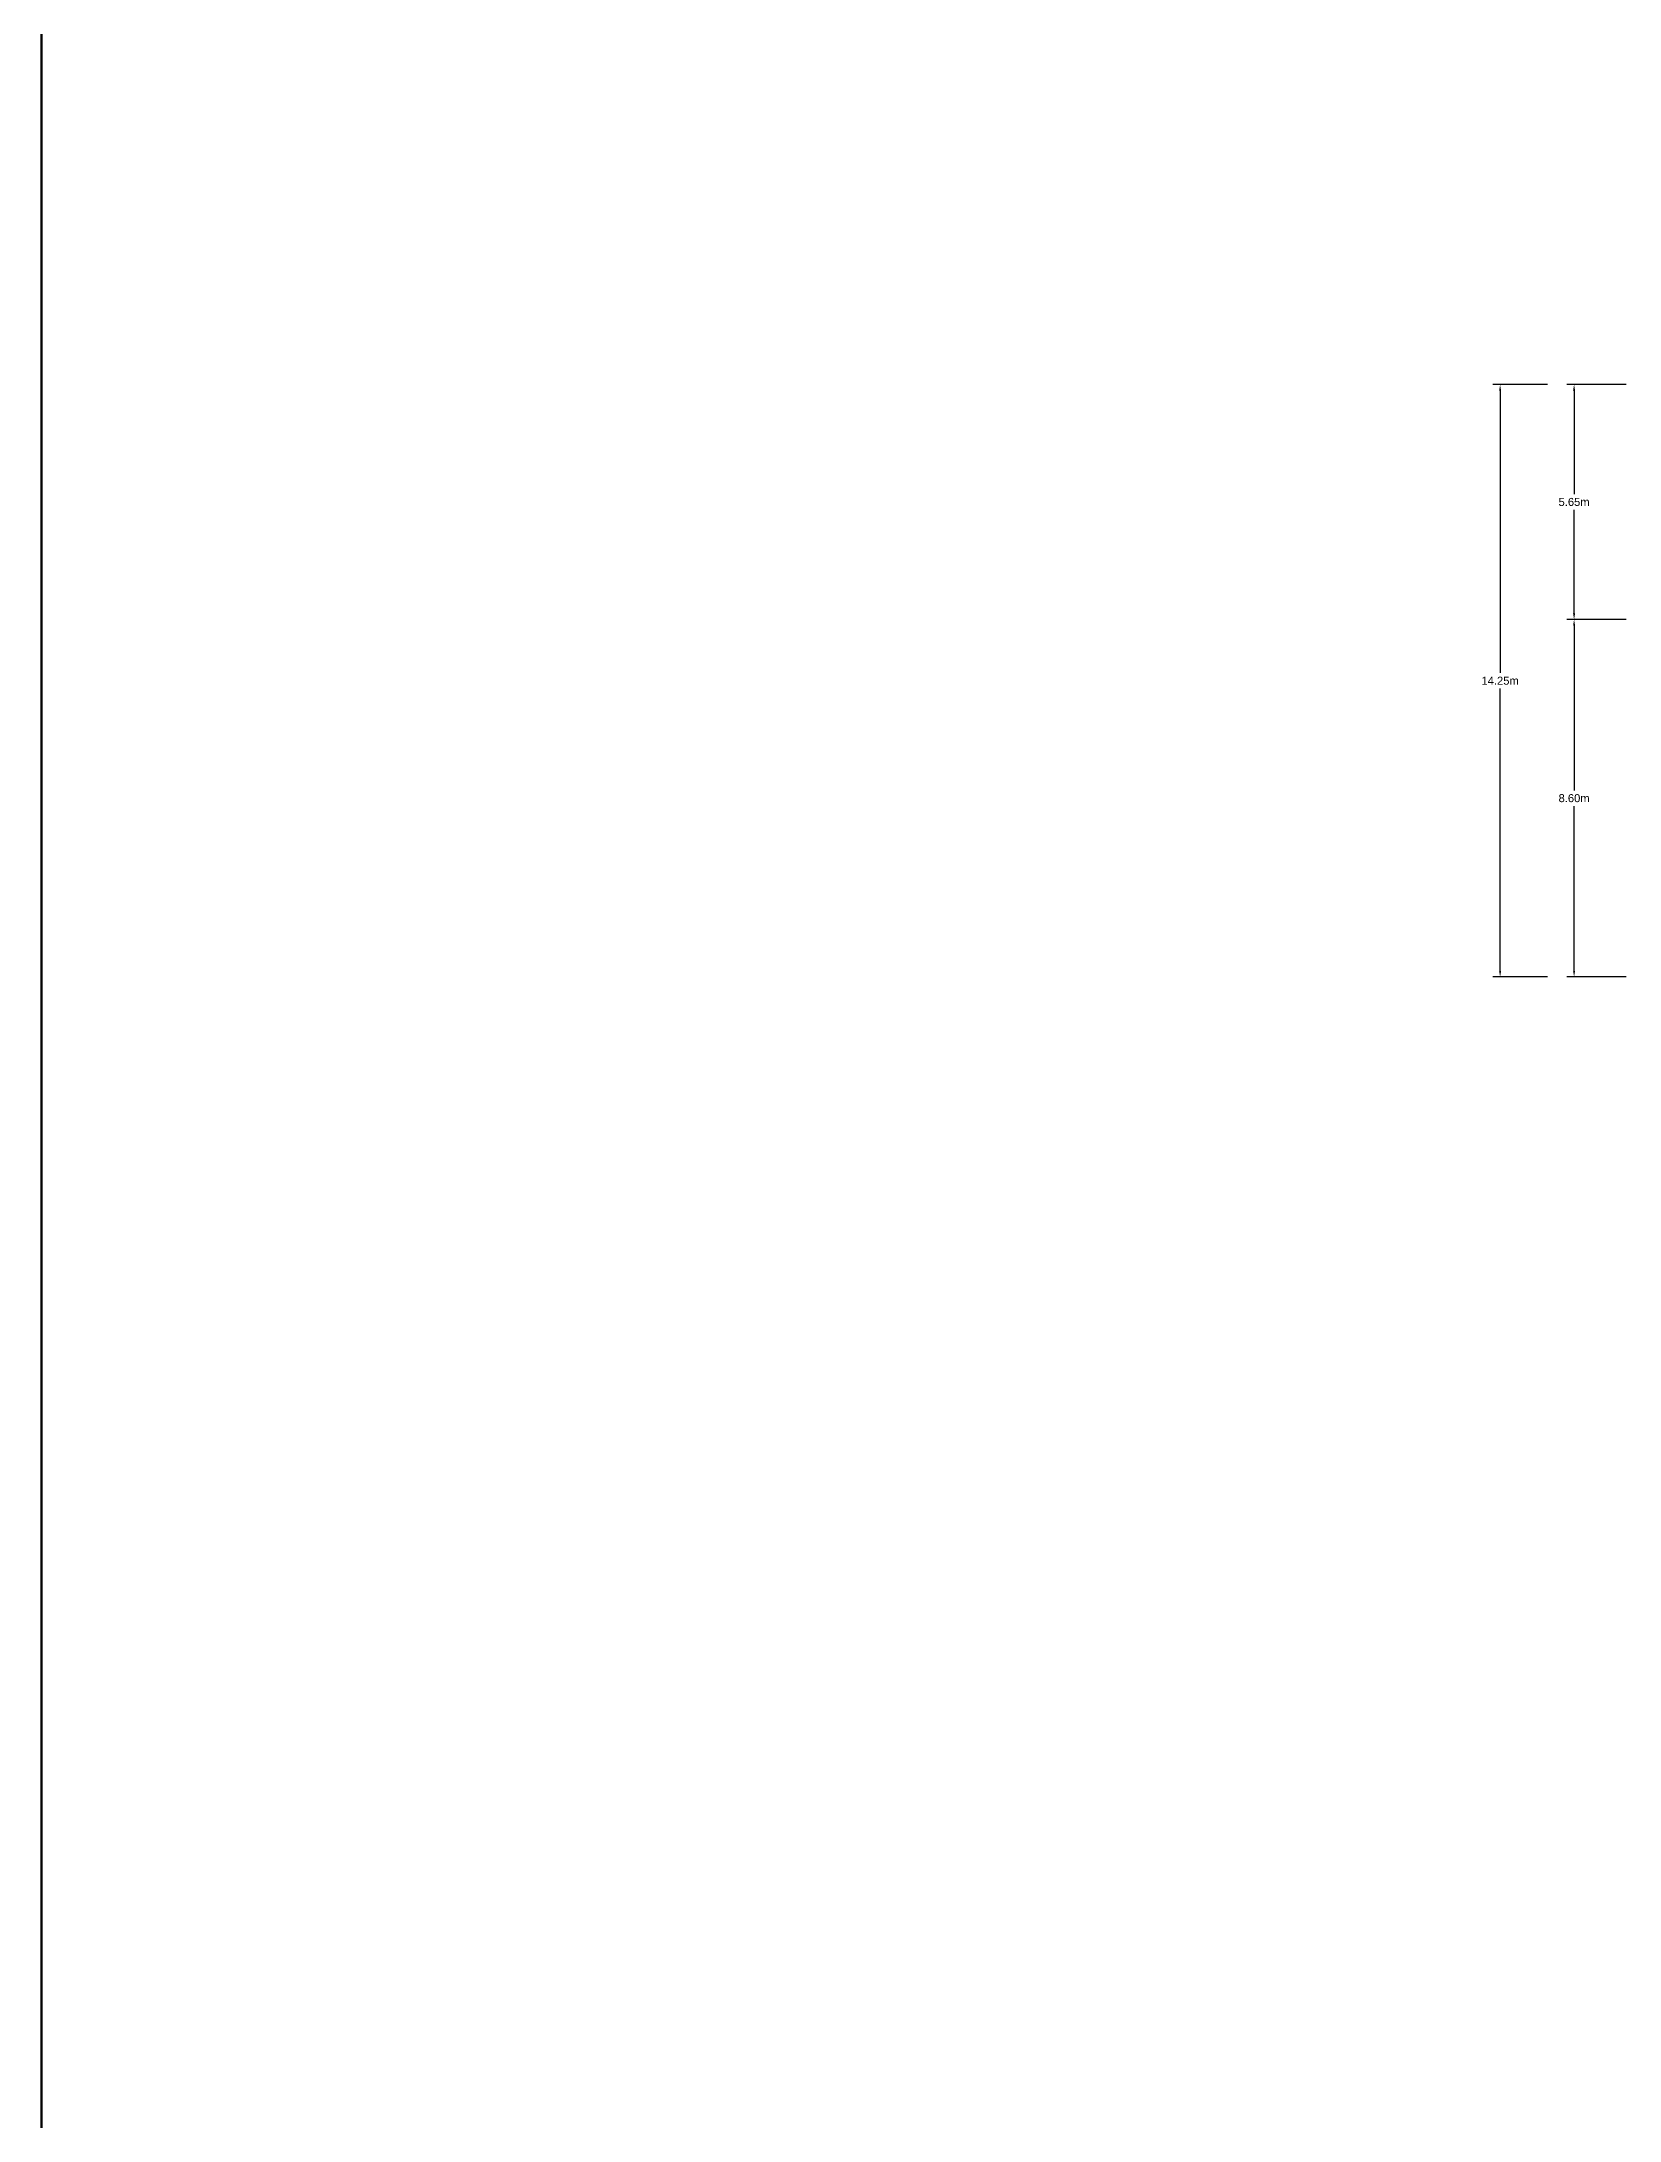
# Model space of a CAD drawing. Header units: metres. Extents: x -2 to 550, y -115 to 198.
# Drawn here: x 381.5 to 419.4, y -65 to -15 of the extents above; entities that cross this region are included whole.
import ezdxf

# ---------------------------------------------------------------- set-up
doc = ezdxf.new("R2010")
doc.units = ezdxf.units.M
doc.header["$MEASUREMENT"] = 0
doc.linetypes.add('ACAD_ISO02W100', pattern=[15, 12, -3])
doc.layers.add('ΦΡΑΓΜΑ', color=7, linetype='Continuous')
doc.styles.get("Standard").update_dxf_attribs({"font": 'arial.ttf'})
doc.dimstyles.get("Standard").update_dxf_attribs({"dimtxt": 0.1925, "dimasz": 0.1445, "dimexe": 0.1775, "dimexo": 0.642, "dimgap": 0.09, "dimtad": 0, "dimtih": 1, "dimtoh": 1, "dimrnd": 0.0005, "dimzin": 0, "dimdsep": 46, "dimtxsty": 'Standard', "dimcen": 0.09, "dimadec": 0, "dimazin": 0, "dimtfac": 1, "dimtofl": 0, "dimtmove": 0, "dimatfit": 3, "dimfxl": 1, "dimtolj": 1, "dimtzin": 0, "dimarcsym": 0})

# ---------------------------------------------------------------- blocks, each defined once
blk = doc.blocks.new('*D252')
at = {"layer": 'Defpoints', "color": 0, "lineweight": 100, "transparency": 16777216}
for p in [(420.254, -23.252), (418.357, -28.902), (420.254, -28.902)]:
    blk.add_point(p, dxfattribs=at)
at = {"layer": 'ΦΡΑΓΜΑ', "color": 0, "lineweight": -2, "transparency": 16777216}
for p, q in [((419.612, -23.252), (418.179, -23.252)), ((418.357, -23.396), (418.357, -25.888)), ((418.357, -28.757), (418.357, -26.265)), ((419.612, -28.902), (418.179, -28.902))]:
    blk.add_line(p, q, dxfattribs=at)
at = {"layer": 'ΦΡΑΓΜΑ', "color": 0, "lineweight": 100, "transparency": 16777216}
for points in [[(418.333, -23.396), (418.381, -23.396), (418.357, -23.252)], [(418.333, -28.757), (418.381, -28.757), (418.357, -28.902)]]:
    blk.add_solid(points, dxfattribs=at)
at = {"layer": 'ΦΡΑΓΜΑ', "color": 0, "transparency": 16777216, "insert": (418.357, -26.077), "char_height": 0.1925, "attachment_point": 5}
blk.add_mtext('\\A1;5.65m', dxfattribs=at)
blk = doc.blocks.new('*D253')
at = {"layer": 'Defpoints', "color": 0, "linetype": 'ACAD_ISO02W100', "lineweight": 100, "transparency": 16777216}
for p in [(420.254, -28.902), (418.357, -37.502), (420.254, -37.502)]:
    blk.add_point(p, dxfattribs=at)
at = {"layer": 'ΦΡΑΓΜΑ', "color": 0, "lineweight": -2, "transparency": 16777216}
for p, q in [((419.612, -28.902), (418.179, -28.902)), ((419.612, -37.502), (418.179, -37.502))]:
    blk.add_line(p, q, dxfattribs=at)
at = {"layer": 'ΦΡΑΓΜΑ', "color": 0, "linetype": 'ACAD_ISO02W100', "lineweight": -2, "transparency": 16777216}
for p, q in [((418.357, -29.046), (418.357, -33.013)), ((418.357, -37.357), (418.357, -33.39))]:
    blk.add_line(p, q, dxfattribs=at)
at = {"layer": 'ΦΡΑΓΜΑ', "color": 0, "linetype": 'ACAD_ISO02W100', "lineweight": 100, "transparency": 16777216}
for points in [[(418.333, -29.046), (418.381, -29.046), (418.357, -28.902)], [(418.333, -37.357), (418.381, -37.357), (418.357, -37.502)]]:
    blk.add_solid(points, dxfattribs=at)
at = {"layer": 'ΦΡΑΓΜΑ', "color": 0, "linetype": 'ACAD_ISO02W100', "lineweight": 100, "transparency": 16777216, "insert": (418.357, -33.202), "char_height": 0.1925, "attachment_point": 5}
blk.add_mtext('\\A1;8.60m', dxfattribs=at)
blk = doc.blocks.new('*D254')
at = {"layer": 'Defpoints', "color": 0, "linetype": 'ACAD_ISO02W100', "lineweight": 100, "transparency": 16777216}
for p in [(418.357, -23.252), (416.578, -37.502), (418.357, -37.502)]:
    blk.add_point(p, dxfattribs=at)
at = {"layer": 'ΦΡΑΓΜΑ', "color": 0, "lineweight": -2, "transparency": 16777216}
for p, q in [((417.715, -23.252), (416.4, -23.252)), ((417.715, -37.502), (416.4, -37.502))]:
    blk.add_line(p, q, dxfattribs=at)
at = {"layer": 'ΦΡΑΓΜΑ', "color": 0, "linetype": 'ACAD_ISO02W100', "lineweight": -2, "transparency": 16777216}
for p, q in [((416.578, -23.396), (416.578, -30.188)), ((416.578, -37.357), (416.578, -30.565))]:
    blk.add_line(p, q, dxfattribs=at)
at = {"layer": 'ΦΡΑΓΜΑ', "color": 0, "linetype": 'ACAD_ISO02W100', "lineweight": 100, "transparency": 16777216}
for points in [[(416.554, -23.396), (416.602, -23.396), (416.578, -23.252)], [(416.554, -37.357), (416.602, -37.357), (416.578, -37.502)]]:
    blk.add_solid(points, dxfattribs=at)
at = {"layer": 'ΦΡΑΓΜΑ', "color": 0, "linetype": 'ACAD_ISO02W100', "lineweight": 100, "transparency": 16777216, "insert": (416.578, -30.377), "char_height": 0.1925, "attachment_point": 5}
blk.add_mtext('\\A1;14.25m', dxfattribs=at)

msp = doc.modelspace()

# ---------------------------------------------------------------- linework, layer by layer
at = {"layer": 'Defpoints', "lineweight": 100}
msp.add_lwpolyline([(381.504, 25.014), (549.83, 25.014), (549.83, -115.005), (381.504, -115.005)], close=True, dxfattribs=at)

# ---------------------------------------------------------------- dimensions: what is measured, and where the dimension line sits
at = {"layer": 'ΦΡΑΓΜΑ', "linetype": 'ACAD_ISO02W100', "lineweight": 100}
for base, p1, p2, picture, middle in [((416.578, -37.502), (418.357, -23.252), (418.357, -37.502), '*D254', (416.578, -30.377)), ((418.357, -37.502), (420.254, -28.902), (420.254, -37.502), '*D253', (418.357, -33.202))]:
    dim = msp.add_linear_dim(base=base, p1=p1, p2=p2, angle=90, dimstyle='Standard', override={"dimpost": 'm'}, dxfattribs=at)
    dim.commit()
    dim.dimension.update_dxf_attribs({"geometry": picture, "text_midpoint": middle})
at = {"layer": 'ΦΡΑΓΜΑ'}
dim = msp.add_linear_dim(base=(418.357, -28.902), p1=(420.254, -23.252), p2=(420.254, -28.902), angle=90, dimstyle='Standard', override={"dimpost": 'm'}, dxfattribs=at)
dim.commit()
dim.dimension.update_dxf_attribs({"geometry": '*D252', "text_midpoint": (418.357, -26.077)})

doc.saveas('drawing.dxf')
